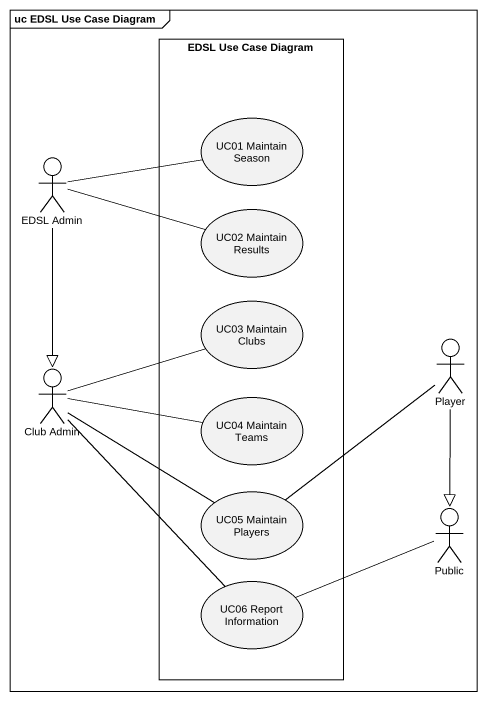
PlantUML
@startuml
mainframe uc EDSL Use Case Diagram
rectangle "EDSL Use Case Diagram" as EDSL_Use_Case_Diagram {
  usecase "UC01 Maintain Season" as UC01_Maintain_Season
  usecase "UC02 Maintain Results" as UC02_Maintain_Results
  usecase "UC03 Maintain Clubs" as UC03_Maintain_Clubs
  usecase "UC04 Maintain Teams" as UC04_Maintain_Teams
  usecase "UC05 Maintain Players" as UC05_Maintain_Players
  usecase "UC06 Report Information" as UC06_Report_Information
}
actor "EDSL Admin" as EDSL_Admin
actor "Club Admin" as Club_Admin
actor Player
actor Public
EDSL_Admin -right- UC01_Maintain_Season
EDSL_Admin -right- UC02_Maintain_Results
EDSL_Admin --|> Club_Admin
Club_Admin -right- UC03_Maintain_Clubs
Club_Admin -right- UC04_Maintain_Teams
Club_Admin -right- UC05_Maintain_Players
Club_Admin -- UC06_Report_Information
Player -- UC05_Maintain_Players
Player --|> Public
Public -left- UC06_Report_Information
@enduml
